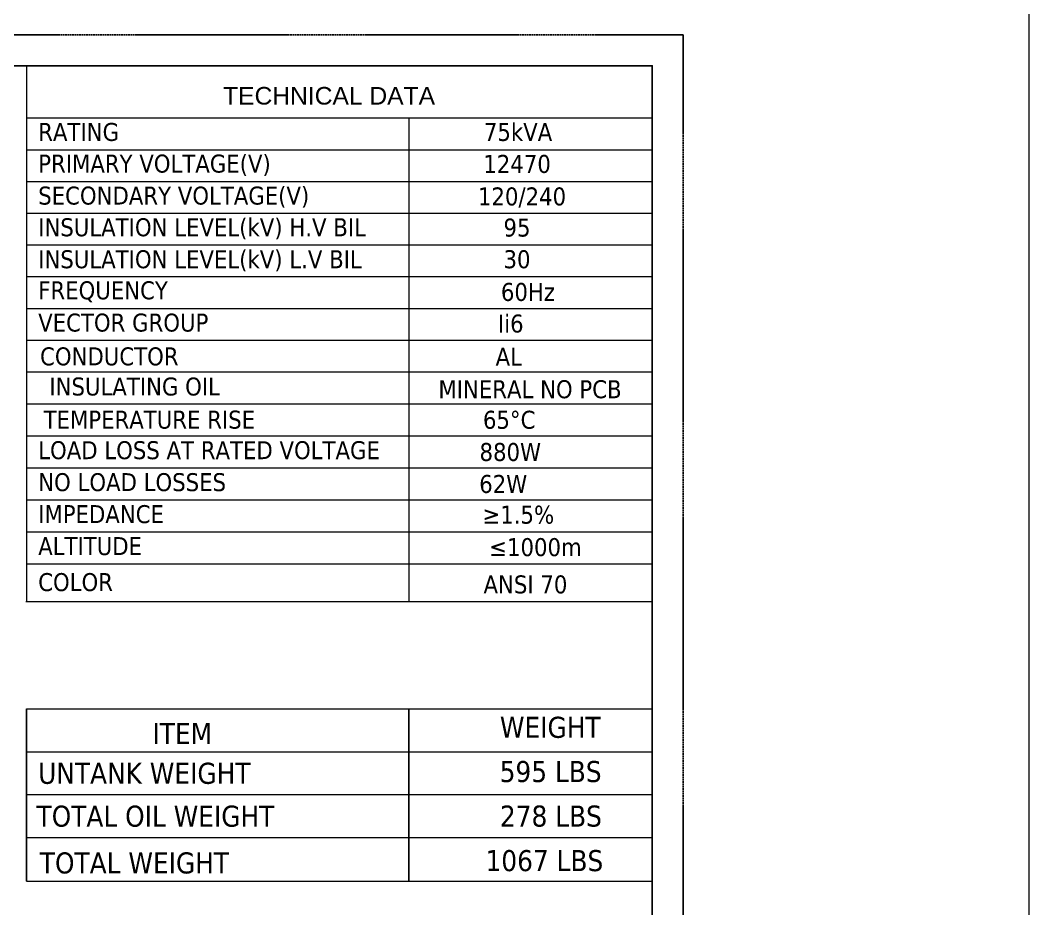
# Model space of a CAD drawing. Extents: x 4438 to 384502, y -178203 to -21188.
# Drawn here: x 383204 to 384502, y -172972 to -171828 of the extents above; entities that cross this region are included whole.
import ezdxf
from ezdxf.enums import TextEntityAlignment as Align

# ---------------------------------------------------------------- set-up
doc = ezdxf.new("R2010")
doc.units = 0
doc.header["$LTSCALE"] = 8
doc.header["$MEASUREMENT"] = 0
doc.linetypes.add('HIDDEN', pattern=[0.375, 0.25, -0.125])
doc.layers.get('0').update_dxf_attribs({"linetype": 'CONTINUOUS'})
doc.layers.add('6文字层', color=3, linetype='CONTINUOUS')
doc.layers.add('PL', color=5, linetype='CONTINUOUS')
doc.layers.add('细', color=7, linetype='CONTINUOUS', lineweight=20)
doc.layers.add('铁心', color=3, linetype='CONTINUOUS', lineweight=0)
doc.styles.add('PDF Arial', font='arial.ttf')
doc.styles.add('Tahoma$001', font='tahoma.ttf', dxfattribs={"height": 2.159784})
doc.styles.add('Tahoma_txtstyle_30.51_0_0', font='tahoma.ttf')

msp = doc.modelspace()

# ---------------------------------------------------------------- linework, layer by layer
at = {"color": 7}
msp.add_lwpolyline([(380904.027, -171887.027), (384017.372, -171887.027), (384017.372, -174397.729), (380904.027, -174397.729)], close=True, dxfattribs=at)
at = {"layer": '6文字层', "lineweight": 13}
for points in [[(383212.19, -171887.027), (384017.372, -171887.027)], [(383212.19, -171887.027), (383212.19, -172575.999)]]:
    msp.add_lwpolyline(points, dxfattribs=at)
at = {"layer": 'PL', "color": 1, "linetype": 'HIDDEN', "ltscale": 0.5}
msp.add_lwpolyline([(380704.453, -171847.112), (384057.286, -171847.112), (384057.286, -174437.644), (380704.453, -174437.644)], close=True, dxfattribs=at)
at = {"layer": '细', "color": 1}
msp.add_lwpolyline([(372175.774, -171092.907), (384501.994, -171092.907), (384501.994, -178202.855), (372175.774, -178202.855)], close=True, dxfattribs=at)
at = {"layer": '铁心', "lineweight": 13}
for p, q in [((383212.19, -172714.364), (383212.19, -172788.054)), ((383212.19, -172788.054), (383212.19, -172714.364)), ((383212.19, -172714.364), (384017.372, -172714.364)), ((383704.18, -172714.364), (383704.18, -172788.054)), ((383704.18, -172788.054), (383704.18, -172714.364)), ((384017.372, -172935.985), (384017.372, -172714.364)), ((383212.19, -172769.368), (384017.372, -172769.368)), ((383212.19, -172873.162), (383212.19, -172788.054)), ((383212.19, -172788.054), (383212.19, -172873.162)), ((383704.18, -172873.162), (383704.18, -172788.054)), ((383704.18, -172788.054), (383704.18, -172873.162)), ((383212.19, -172824.601), (384017.372, -172824.601)), ((383212.19, -172935.985), (383212.19, -172873.162)), ((383212.19, -172873.162), (383212.19, -172935.985)), ((383704.18, -172935.985), (383704.18, -172873.162)), ((383704.18, -172873.162), (383704.18, -172935.985)), ((383212.19, -172879.835), (384017.372, -172879.835)), ((383212.19, -172935.985), (384017.372, -172935.985))]:
    msp.add_line(p, q, dxfattribs=at)
for points in [[(383211.703, -172575.999), (384017.372, -172575.999), (384017.372, -171887.027)], [(383212.19, -171953.775), (384017.372, -171953.775)], [(383704.18, -171953.775), (383704.18, -172575.999)], [(383212.19, -171994.911), (384017.372, -171994.911)], [(383212.19, -172035.658), (384017.372, -172035.658)], [(383212.19, -172076.406), (384017.372, -172076.406)], [(383212.19, -172117.153), (384017.372, -172117.153)], [(383212.19, -172158.289), (384017.372, -172158.289)], [(383212.19, -172199.037), (384017.372, -172199.037)], [(383212.19, -172239.784), (384017.372, -172239.784)], [(383212.19, -172280.92), (384017.372, -172280.92)], [(383212.19, -172322.055), (384017.372, -172322.055)], [(383212.19, -172363.191), (384017.372, -172363.191)], [(383212.19, -172363.191), (384017.372, -172363.191)], [(383212.19, -172404.327), (384017.372, -172404.327)], [(383212.19, -172445.462), (384017.372, -172445.462)], [(383212.19, -172486.598), (384017.372, -172486.598)], [(383212.19, -172527.734), (384017.372, -172527.734)], [(383212.19, -172527.734), (384017.372, -172527.734)]]:
    msp.add_lwpolyline(points, dxfattribs=at)

# ---------------------------------------------------------------- texts
for s, height, style, p in [('TECHNICAL DATA', 22.66633, 'PDF Arial', (383465.322, -171936.912)), ('RATING', 23.1456, 'Tahoma$001', (383227.42, -171983.657)), ('75kVA', 23.1456, 'Tahoma$001', (383800.87, -171983.657)), ('PRIMARY VOLTAGE(V)', 23.14557, 'Tahoma$001', (383227.42, -172024.404)), ('12470', 23.1456, 'Tahoma$001', (383800.128, -172024.792)), ('SECONDARY VOLTAGE(V)', 23.14557, 'Tahoma$001', (383227.42, -172065.54)), ('120/240', 23.1454, 'Tahoma$001', (383793.189, -172066.622)), ('INSULATION LEVEL(kV) H.V BIL', 23.14557, 'Tahoma$001', (383227.42, -172106.287)), ('95', 23.1456, 'Tahoma$001', (383826.085, -172106.675)), ('INSULATION LEVEL(kV) L.V BIL', 23.14557, 'Tahoma$001', (383227.42, -172147.423)), ('30', 23.1456, 'Tahoma$001', (383826.085, -172147.423)), ('FREQUENCY', 23.1456, 'Tahoma$001', (383227.42, -172187.394)), ('60Hz', 23.1456, 'Tahoma$001', (383822.765, -172189.485)), ('VECTOR GROUP', 23.14557, 'Tahoma$001', (383227.42, -172228.918)), ('Ii6', 23.1456, 'Tahoma$001', (383818.947, -172230.119)), ('CONDUCTOR', 23.1456, 'Tahoma$001', (383229.803, -172272.391)), ('AL', 23.1456, 'Tahoma$001', (383815.924, -172272.761)), ('MINERAL NO PCB', 23.14557, 'Tahoma$001', (383742.314, -172314.656)), ('LOAD LOSS AT RATED VOLTAGE', 23.14557, 'Tahoma$001', (383227.42, -172393.072)), ('880W', 23.1456, 'Tahoma$001', (383795.248, -172395.388)), ('NO LOAD LOSSES', 23.14557, 'Tahoma$001', (383227.42, -172434.208)), ('62W', 23.1456, 'Tahoma$001', (383794.856, -172436.524)), ('IMPEDANCE', 23.1456, 'Tahoma$001', (383227.42, -172475.344)), ('≥1.5%%%', 23.1456, 'Tahoma$001', (383799.039, -172476.031)), ('ALTITUDE', 23.1456, 'Tahoma$001', (383227.42, -172516.479)), ('≤1000m', 23.1456, 'Tahoma$001', (383807.722, -172517.792)), ('COLOR', 23.1456, 'Tahoma$001', (383227.385, -172562.795)), ('ANSI 70 ', 23.1456, 'Tahoma$001', (383800.363, -172565.747)), ('ITEM', 27.0824, 'Tahoma_txtstyle_30.51_0_0', (383374.44, -172759.611)), ('UNTANK WEIGHT', 27.08237, 'Tahoma_txtstyle_30.51_0_0', (383227.369, -172810.705)), ('595 LBS', 27.0824, 'Tahoma_txtstyle_30.51_0_0', (383821.153, -172808.444)), ('TOTAL OIL WEIGHT', 27.08237, 'Tahoma_txtstyle_30.51_0_0', (383225.259, -172865.855)), ('278 LBS', 27.0824, 'Tahoma_txtstyle_30.51_0_0', (383821.516, -172865.751)), ('TOTAL WEIGHT', 27.08237, 'Tahoma_txtstyle_30.51_0_0', (383229.48, -172926.017)), ('1067 LBS', 27.0824, 'Tahoma_txtstyle_30.51_0_0', (383802.949, -172923.044))]:
    msp.add_text(s, height=height, dxfattribs=dict(at, style=style)).set_placement(p)
at = {"layer": '铁心', "lineweight": 13, "style": 'Tahoma$001'}
for s, p in [('INSULATING OIL', (383351.476, -172299.607)), ('TEMPERATURE RISE ', (383374.784, -172342.223))]:
    msp.add_text(s, height=23.14557, dxfattribs=at).set_placement(p, align=Align.MIDDLE)
msp.add_text('65%%DC', height=23.1456, dxfattribs=at).set_placement((383799.641, -172342.387), align=Align.MIDDLE_LEFT)
at = {"layer": '铁心', "lineweight": 13, "insert": (383821.481, -172724.468), "char_height": 27.0824, "width": 320.67755, "attachment_point": 1, "style": 'Tahoma_txtstyle_30.51_0_0'}
msp.add_mtext('WEIGHT', dxfattribs=at)

doc.saveas('drawing.dxf')
